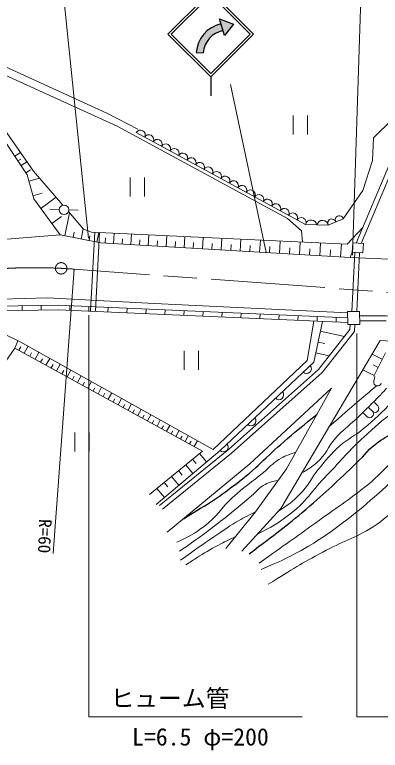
# Model space of a CAD drawing. Units: millimetres, scale not verified. Extents: x 40000 to 680000, y 20000 to 380000.
# Drawn here: x 360064 to 398468, y 241731 to 319129 of the extents above; entities that cross this region are included whole.
import ezdxf
from ezdxf.enums import TextEntityAlignment as Align

# ---------------------------------------------------------------- set-up
doc = ezdxf.new("R2010")
doc.units = ezdxf.units.MM
doc.header["$LTSCALE"] = 1000
doc.linetypes.add('CHAIN', pattern=[18.5, 12, -1.5, 3.5, -1.5])
for name, color, linetype, lineweight in [('M-BGD', 7, 'Continuous', 13), ('M-BMK', 2, 'CHAIN', 13), ('M-STR-HTXT', 7, 'Continuous', 13), ('M-STR-STRC', 7, 'Continuous', 25)]:
    doc.layers.add(name, color=color, linetype=linetype, lineweight=lineweight)
doc.styles.add('ＭＳ ゴシック', font='')
doc.styles.get('ＭＳ ゴシック').set_extended_font_data('MS Gothic')

msp = doc.modelspace()

# ---------------------------------------------------------------- hatches: boundary and pattern name
at = {"layer": 'M-STR-STRC'}
for points in [[(381727, 318167), (381727, 318167), (381953, 317457), (381953, 317457, 0.33505), (379877, 315134), (379877, 315134), (379134, 315136), (379134, 315136, -0.33299)], [(381561, 318687), (383031, 318122), (382119, 316938)], [(381561, 318687), (383031, 318122), (382119, 316938)], [(381727, 318167), (381561, 318687), (383031, 318122), (382119, 316938), (381953, 317457)]]:
    msp.add_hatch(color=256, dxfattribs=at).paths.add_polyline_path(points)

# ---------------------------------------------------------------- linework, layer by layer
at = {"layer": 'M-BGD'}
for p, q in [((352498, 315623), (361358, 302297)), ((389324, 308513), (389324, 306513)), ((390824, 306513), (390824, 308513)), ((360073, 304230), (360665, 304623)), ((360399, 303739), (360706, 303943)), ((360725, 303248), (361339, 303656)), ((399528, 303635), (395936, 295100)), ((361239, 302476), (361721, 302797)), ((399959, 303369), (396465, 295068)), ((361358, 302297), (362072, 299760)), ((361551, 301611), (362667, 301926)), ((372182, 301994), (372182, 299994)), ((373682, 299994), (373682, 301994)), ((361980, 300088), (362932, 300357)), ((362072, 299760), (364823, 295974)), ((362802, 298756), (364402, 299918)), ((363742, 298664), (364741, 298625)), ((365323, 295874), (365807, 298294)), ((365740, 298587), (366739, 298548)), ((363963, 297158), (364961, 297884)), ((367050, 295528), (367266, 296607)), ((358811, 295468), (364823, 295974)), ((364823, 295974), (369110, 295116)), ((366186, 295701), (366294, 296240)), ((367868, 295365), (367970, 295876)), ((368477, 296243), (368033, 287956)), ((368532, 287929), (368977, 296220)), ((368686, 295201), (368890, 296224)), ((370451, 295037), (370516, 296146)), ((372256, 294932), (372322, 296059)), ((374091, 294824), (374158, 295971)), ((375959, 294714), (376027, 295882)), ((377858, 294603), (377928, 295790)), ((379792, 294490), (379862, 295698)), ((369110, 295116), (395297, 293580)), ((369565, 295089), (369597, 295644)), ((371354, 294985), (371387, 295548)), ((373173, 294878), (373207, 295451)), ((375025, 294769), (375059, 295353)), ((376909, 294659), (376943, 295252)), ((378825, 294546), (378860, 295150)), ((380775, 294432), (380811, 295046)), ((381758, 294374), (381830, 295603)), ((382759, 294315), (382795, 294941)), ((383759, 294257), (383833, 295507)), ((385795, 294137), (385870, 295410)), ((387866, 294016), (387942, 295310)), ((389974, 293892), (390051, 295209)), ((392118, 293766), (392196, 295106)), ((394299, 293638), (394379, 295002)), ((384777, 294197), (384814, 294833)), ((386831, 294077), (386869, 294724)), ((388920, 293954), (388959, 294613)), ((391046, 293829), (391085, 294499)), ((393208, 293702), (393248, 294384)), ((395297, 293580), (395519, 294130)), ((395297, 293580), (400978, 293337)), ((395804, 294113), (395497, 287898)), ((396303, 294083), (395998, 287903)), ((364627, 288568), (357045, 288438)), ((364620, 288068), (357082, 287939)), ((360851, 288004), (360842, 288503)), ((362851, 288038), (362842, 288538)), ((395044, 286742), (364620, 288068)), ((395039, 287243), (364627, 288568)), ((365845, 288015), (365867, 288514)), ((367844, 287928), (367865, 288427)), ((369842, 287841), (369863, 288340)), ((371840, 287753), (371862, 288253)), ((373838, 287666), (373860, 288166)), ((375836, 287579), (375858, 288079)), ((377834, 287492), (377856, 287992)), ((379832, 287405), (379854, 287905)), ((381830, 287318), (381852, 287817)), ((383828, 287231), (383850, 287730)), ((385826, 287144), (385848, 287643)), ((387825, 287057), (387846, 287556)), ((389823, 286970), (389844, 287469)), ((391821, 286882), (391843, 287382)), ((393819, 286795), (393841, 287295)), ((391473, 282568), (392381, 286858)), ((395807, 286526), (395744, 285804)), ((399073, 286932), (396307, 286931)), ((392162, 285824), (394703, 285286)), ((395744, 285804), (392346, 281468)), ((360091, 284056), (360384, 284829)), ((388013, 267176), (398458, 284862)), ((398458, 284862), (401603, 284624)), ((360091, 284056), (379794, 273218)), ((360491, 283836), (360690, 284198)), ((361070, 283518), (361467, 284241)), ((391921, 284685), (392633, 284535)), ((361642, 283203), (361839, 283561)), ((362214, 282888), (362608, 283604)), ((377873, 283751), (377873, 281751)), ((379373, 281751), (379373, 283751)), ((391680, 283547), (393104, 283245)), ((398681, 282879), (397605, 283417)), ((397782, 281081), (399017, 283551)), ((362780, 282577), (362975, 282931)), ((363346, 282266), (363736, 282973)), ((381638, 273283), (391473, 282568)), ((363906, 281958), (364099, 282308)), ((364466, 281650), (364851, 282350)), ((365574, 281040), (365954, 281733)), ((397820, 281156), (396623, 281755)), ((398250, 282018), (397712, 282287)), ((365020, 281345), (365210, 281691)), ((366121, 280739), (366310, 281081)), ((366669, 280438), (367046, 281122)), ((392346, 281468), (382835, 272992)), ((397793, 280556), (397913, 281050)), ((367211, 280140), (367397, 280478)), ((367752, 279842), (368125, 280519)), ((368288, 279547), (368473, 279882)), ((368824, 279252), (369193, 279922)), ((384748, 271864), (393354, 279817)), ((393354, 279817), (388606, 271330)), ((369354, 278961), (369536, 279292)), ((369884, 278669), (370248, 279332)), ((370408, 278381), (370588, 278709)), ((370932, 278093), (371293, 278748)), ((371451, 277807), (371629, 278131)), ((371969, 277522), (372326, 278170)), ((398207, 277966), (397846, 278334)), ((372482, 277240), (372658, 277561)), ((372995, 276958), (373347, 277599)), ((397065, 276845), (396704, 277213)), ((397636, 277405), (397275, 277774)), ((373502, 276679), (373676, 276996)), ((374009, 276400), (374358, 277034)), ((374511, 276124), (374683, 276438)), ((375013, 275848), (375357, 276475)), ((375509, 275575), (375679, 275885)), ((376005, 275302), (376346, 275923)), ((366371, 275162), (366371, 273162)), ((367871, 273162), (367871, 275162)), ((376496, 275032), (376664, 275339)), ((376986, 274762), (377324, 275376)), ((377472, 274495), (377639, 274799)), ((377957, 274228), (378291, 274835)), ((378437, 273964), (378602, 274264)), ((378917, 273700), (379248, 274300)), ((379794, 273218), (374229, 268657)), ((381638, 273283), (374908, 267589)), ((382835, 272992), (375588, 267104)), ((379486, 272966), (380214, 272078)), ((376084, 264683), (384748, 271864)), ((378029, 271772), (378775, 270861)), ((378757, 272369), (379131, 271914)), ((377282, 271159), (377665, 270692)), ((388606, 271330), (385342, 266820)), ((376535, 270547), (377300, 269613)), ((375768, 269919), (376161, 269440)), ((375002, 269290), (375787, 268333)), ((383918, 262666), (388013, 267176)), ((385342, 266820), (382256, 262962))]:
    msp.add_line(p, q, dxfattribs=at)
for points in [[(394583, 297653), (396619, 300618), (397655, 303797), (397762, 306191), (399727, 308120), (400728, 313443), (403228, 317588)], [(365118, 299091), (362037, 302654), (352927, 315730)], [(373004, 307084), (369753, 308763), (357392, 314408)], [(357035, 313694), (370825, 307406), (388724, 297688), (390189, 296402), (390291, 295198)], [(394583, 297653), (393011, 296974), (390617, 297045), (372826, 306727)], [(396630, 296749), (394976, 294973), (368146, 296259), (367288, 296581), (365702, 298415)], [(339481, 285010), (346988, 287389), (351711, 288456), (358635, 289201), (363455, 289330), (374747, 288748), (395033, 287778)], [(391481, 286897), (390794, 282730), (380894, 273380), (360641, 284704), (354670, 287626)], [(474140, 271881), (468523, 272214), (462789, 272708), (459710, 273867), (451751, 275472), (445213, 277563), (435029, 281469), (431059, 282748), (427371, 283647), (421410, 285031), (415644, 285927), (411041, 286457), (407696, 286698), (399094, 287432), (396302, 287431)], [(395305, 286521), (395258, 285995), (391980, 281812), (382511, 273373), (375272, 267492)], [(360091, 284056), (355076, 276842), (355076, 276098), (356629, 275127), (354004, 271460)]]:
    msp.add_lwpolyline(points, dxfattribs=at)
for points in [[(395579, 295122), (396709, 295054), (396649, 294062), (395519, 294130)], [(395032, 287893), (396297, 287907), (396312, 286532), (395047, 286518)]]:
    msp.add_lwpolyline(points, close=True, dxfattribs=at)
msp.add_circle((365240, 298606), 500, dxfattribs=at)
for centre, radius, start, end in [((373268, 306479), 506, 332.17215, 150.71984), ((374157, 305995), 506, 332.17215, 150.71984), ((375047, 305511), 506, 332.17215, 150.71984), ((375936, 305027), 506, 332.17215, 150.71984), ((376826, 304543), 506, 332.17215, 150.71984), ((377715, 304059), 506, 332.17215, 150.71984), ((378605, 303575), 506, 332.17215, 150.71984), ((379495, 303091), 506, 332.17215, 150.71984), ((380384, 302607), 506, 332.17215, 150.71984), ((381274, 302123), 506, 332.17215, 150.71984), ((382163, 301638), 506, 332.17215, 150.71984), ((383053, 301154), 506, 332.17215, 150.71984), ((383942, 300670), 506, 332.17215, 150.71984), ((384832, 300186), 506, 332.17215, 150.71984), ((385722, 299702), 506, 332.17215, 150.71984), ((386611, 299218), 506, 332.17215, 150.71984), ((387501, 298734), 506, 332.17215, 150.71984), ((388390, 298250), 506, 332.17215, 150.71984), ((389280, 297766), 506, 332.17215, 150.71984), ((390169, 297282), 506, 332.17215, 150.71984), ((391212, 296919), 608, 8.55417, 168.0262), ((392409, 296883), 608, 8.55417, 168.0262), ((393377, 297205), 433, 14.49014, 212.22099), ((394163, 297544), 433, 14.49014, 212.22099), ((390727, 281864), 500, 223.35235, 43.35235), ((398182, 280462), 400, 166.45206, 346.45206), ((387818, 279118), 500, 223.35235, 43.35235), ((397922, 277685), 400, 224.45434, 44.45434), ((397351, 277125), 400, 224.45434, 44.45434), ((384910, 276372), 500, 223.35235, 43.35235), ((382001, 273626), 500, 223.35235, 43.35235)]:
    msp.add_arc(centre, radius, start, end, dxfattribs=at)
for points, knots in [([(387715, 266848), (388803, 267560), (389188, 267834), (389989, 268629), (390918, 269551), (391156, 270309), (391987, 271322), (392802, 272316), (393251, 272891), (394203, 273755), (395102, 274572), (395795, 274795), (396722, 275580), (397942, 276611), (398578, 277244), (399720, 278360), (400139, 278770), (400252, 279164), (400776, 279426), (401715, 279895), (402411, 279718), (403456, 279620), (405137, 279462), (406057, 279159), (407671, 278664), (409147, 278211), (409845, 277601), (411320, 277144), (412789, 276688), (413717, 276859), (415186, 276405), (416421, 276024), (417152, 275818), (418228, 275102), (419227, 274437), (419737, 273954), (420487, 273016), (421207, 272116), (421332, 271405), (422094, 270540), (422453, 270132), (422658, 269820), (423180, 269671), (423595, 269554), (423845, 269580), (424283, 269667)], [0, 0, 0, 0, 1, 1, 1, 2, 2, 2, 3, 3, 3, 4, 4, 4, 5, 5, 5, 6, 6, 6, 7, 7, 7, 8, 8, 8, 9, 9, 9, 10, 10, 10, 11, 11, 11, 12, 12, 12, 13, 13, 13, 14, 14, 14, 15, 15, 15, 15]), ([(390231, 270932), (390978, 271341), (391241, 271533), (391813, 272017), (392775, 272831), (392936, 273635), (393768, 274580), (394516, 275429), (395073, 275768), (395888, 276552), (396782, 277411), (397297, 277879), (398153, 278776), (398539, 279180), (398667, 279312), (399129, 279822)], [0, 0, 0, 0, 1, 1, 1, 2, 2, 2, 3, 3, 3, 4, 4, 4, 5, 5, 5, 5]), ([(393076, 275750), (394600, 277108), (394990, 277466), (396245, 278534), (396958, 279141), (397187, 279336), (398082, 280075)], [0, 0, 0, 0, 1, 1, 1, 2, 2, 2, 2]), ([(385566, 264481), (387100, 265248), (387619, 265576), (388816, 266456), (390671, 267822), (391301, 269054), (392899, 270714), (394406, 272278), (395159, 273249), (396766, 274711), (397943, 275781), (398567, 276441), (399894, 277317), (400559, 277757), (400943, 278048), (401719, 278230), (402976, 278524), (403748, 278277), (405020, 278056), (406672, 277769), (407537, 277345), (409148, 276883), (410438, 276513), (411141, 276228), (412449, 275927), (413755, 275627), (414550, 275771), (415838, 275406), (416884, 275109), (417501, 274929), (418401, 274320), (419318, 273700), (419632, 273095), (420269, 272191), (420778, 271470), (420933, 270985), (421399, 270236), (421754, 269664), (421814, 269203), (422355, 268802), (423063, 268278), (423519, 267915), (424397, 267847), (424810, 267814), (425015, 267810), (425455, 267900)], [0, 0, 0, 0, 1, 1, 1, 2, 2, 2, 3, 3, 3, 4, 4, 4, 5, 5, 5, 6, 6, 6, 7, 7, 7, 8, 8, 8, 9, 9, 9, 10, 10, 10, 11, 11, 11, 12, 12, 12, 13, 13, 13, 14, 14, 14, 15, 15, 15, 15]), ([(385731, 261417), (388630, 263477), (389367, 263999), (391683, 265674), (393828, 267226), (395096, 268009), (397157, 269671), (398335, 270622), (398825, 271354), (400024, 272278), (400964, 273002), (401402, 273651), (402544, 273972), (402885, 274068), (403191, 274110), (403482, 274119)], [0, 0, 0, 0, 1, 1, 1, 2, 2, 2, 3, 3, 3, 4, 4, 4, 5, 5, 5, 5]), ([(377086, 263632), (378434, 264262), (378909, 264522), (379953, 265283), (381300, 266266), (381710, 267209), (382951, 268324), (384170, 269421), (384944, 269930), (386209, 270975), (386841, 271496), (387114, 271899), (387816, 272321), (388462, 272710), (388767, 272817), (389587, 273085)], [0, 0, 0, 0, 1, 1, 1, 2, 2, 2, 3, 3, 3, 4, 4, 4, 5, 5, 5, 5]), ([(385948, 260765), (387953, 261601), (388568, 261883), (390162, 262763), (392132, 263851), (393141, 264629), (394941, 265978), (396320, 267012), (397008, 267697), (398330, 268802), (399402, 269699), (399858, 270405), (401067, 271105), (401676, 271457), (402080, 271539), (402761, 271713), (403643, 271938), (404155, 272036), (405064, 272061), (406595, 272102), (407450, 271913), (408974, 271757), (410504, 271600), (411372, 271563), (412884, 271279), (414259, 271020), (415113, 271046), (416359, 270410), (417463, 269847), (417885, 269213), (418749, 268324), (419837, 267205), (420120, 266298), (421182, 265153), (421835, 264449), (422087, 263853), (422963, 263459), (424314, 262850), (425176, 262664), (426656, 262590), (427542, 262545), (427909, 262547), (428925, 262668)], [0, 0, 0, 0, 1, 1, 1, 2, 2, 2, 3, 3, 3, 4, 4, 4, 5, 5, 5, 6, 6, 6, 7, 7, 7, 8, 8, 8, 9, 9, 9, 10, 10, 10, 11, 11, 11, 12, 12, 12, 13, 13, 13, 14, 14, 14, 14]), ([(377390, 262677), (379351, 264061), (379885, 264433), (381430, 265631), (382831, 266718), (383584, 267366), (384949, 268498), (385514, 268967), (385720, 269398), (386383, 269715), (386874, 269949), (387125, 270013), (387720, 270105)], [0, 0, 0, 0, 1, 1, 1, 2, 2, 2, 3, 3, 3, 4, 4, 4, 4]), ([(386687, 259201), (389385, 260878), (390132, 261353), (392421, 262590), (394458, 263690), (395758, 264014), (397722, 265240), (398889, 265968), (399372, 266612), (400459, 267456), (401263, 268080), (401583, 268683), (402544, 269020), (403669, 269413), (404393, 269265), (405585, 269280), (408205, 269314), (409711, 269336), (412276, 268802), (413911, 268462), (414889, 268218), (416273, 267282), (417237, 266629), (417791, 266204), (418445, 265240), (418990, 264435), (419154, 264013), (419487, 262981)], [0, 0, 0, 0, 1, 1, 1, 2, 2, 2, 3, 3, 3, 4, 4, 4, 5, 5, 5, 6, 6, 6, 7, 7, 7, 8, 8, 8, 9, 9, 9, 9]), ([(377477, 261721), (379165, 262933), (379602, 263257), (380996, 264197), (381889, 264800), (382370, 265170), (383298, 265718), (384079, 266178), (384358, 266325), (385342, 266820)], [0, 0, 0, 0, 1, 1, 1, 2, 2, 2, 3, 3, 3, 3]), ([(383239, 264192), (382389, 263803), (382153, 263686), (381473, 263328), (380531, 262832), (380030, 262504), (379127, 261938), (378701, 261670), (378561, 261584), (378041, 261243)], [0, 0, 0, 0, 1, 1, 1, 2, 2, 2, 3, 3, 3, 3])]:
    msp.add_open_spline(points, degree=3, knots=knots, dxfattribs=at)
at = {"layer": 'M-BGD', "lineweight": 25}
for points, knots in [([(377782, 266091), (380601, 267806), (381469, 268327), (383646, 270019), (385743, 271649), (386698, 272825), (388729, 274537), (389926, 275546), (390318, 275875), (391825, 277084)], [0, 0, 0, 0, 1, 1, 1, 2, 2, 2, 3, 3, 3, 3]), ([(384688, 262416), (387596, 264575), (388420, 265180), (390684, 267108), (392824, 268930), (393933, 270052), (395984, 271974), (396895, 272827), (397263, 273474), (398287, 274189), (398983, 274676), (399412, 274958), (400242, 275145), (401024, 275322), (401674, 275361), (402308, 275339)], [0, 0, 0, 0, 1, 1, 1, 2, 2, 2, 3, 3, 3, 4, 4, 4, 5, 5, 5, 5])]:
    msp.add_open_spline(points, degree=3, knots=knots, dxfattribs=at)
at = {"layer": 'M-BMK'}
msp.add_line((411107, 289050), (366292, 292361), dxfattribs=at)
msp.add_circle((364946, 292443), 600, dxfattribs=at)
msp.add_arc((362155, 236124), 56389, 85.79234, 109.88964, dxfattribs=at)
at = {"layer": 'M-STR-HTXT'}
for p, q in [((367818, 295600), (363870, 334193)), ((395555, 293823), (396838, 333799)), ((386474, 294119), (382723, 311787)), ((366292, 292361), (364091, 262441)), ((367835, 287499), (367835, 245236)), ((396010, 285578), (396010, 245236)), ((367835, 245236), (390247, 245236)), ((396010, 245236), (419276, 245236))]:
    msp.add_line(p, q, dxfattribs=at)
at = {"layer": 'M-STR-STRC'}
for p, q in [((376154, 317089), (380654, 321589)), ((376508, 317089), (380654, 321236)), ((385154, 317089), (380654, 321589)), ((384801, 317089), (380654, 321236)), ((382119, 316938), (381561, 318687)), ((381561, 318687), (383031, 318122)), ((383031, 318122), (382119, 316938)), ((376154, 317089), (380654, 312589)), ((376508, 317089), (380654, 312942)), ((380654, 312942), (384801, 317089)), ((380654, 312589), (385154, 317089)), ((379134, 315136), (379877, 315134)), ((380654, 312589), (380654, 310589))]:
    msp.add_line(p, q, dxfattribs=at)
for radius, start, end in [(3327, 102.62812, 176.29677), (2586, 101.16557, 175.26003)]:
    msp.add_arc((382454, 314921), radius, start, end, dxfattribs=at)

# ---------------------------------------------------------------- texts
at = {"layer": 'M-STR-HTXT', "style": 'ＭＳ ゴシック'}
msp.add_text('R=60', height=1320, rotation=268.015, dxfattribs=at).set_placement((362113, 262501), align=Align.BOTTOM_RIGHT)
for s, p in [('ヒューム管', (376373, 245736)), ('L=6.5 φ=200', (379575, 241680))]:
    msp.add_text(s, height=1833, dxfattribs=at).set_placement(p, align=Align.BOTTOM_CENTER)

doc.saveas('drawing.dxf')
